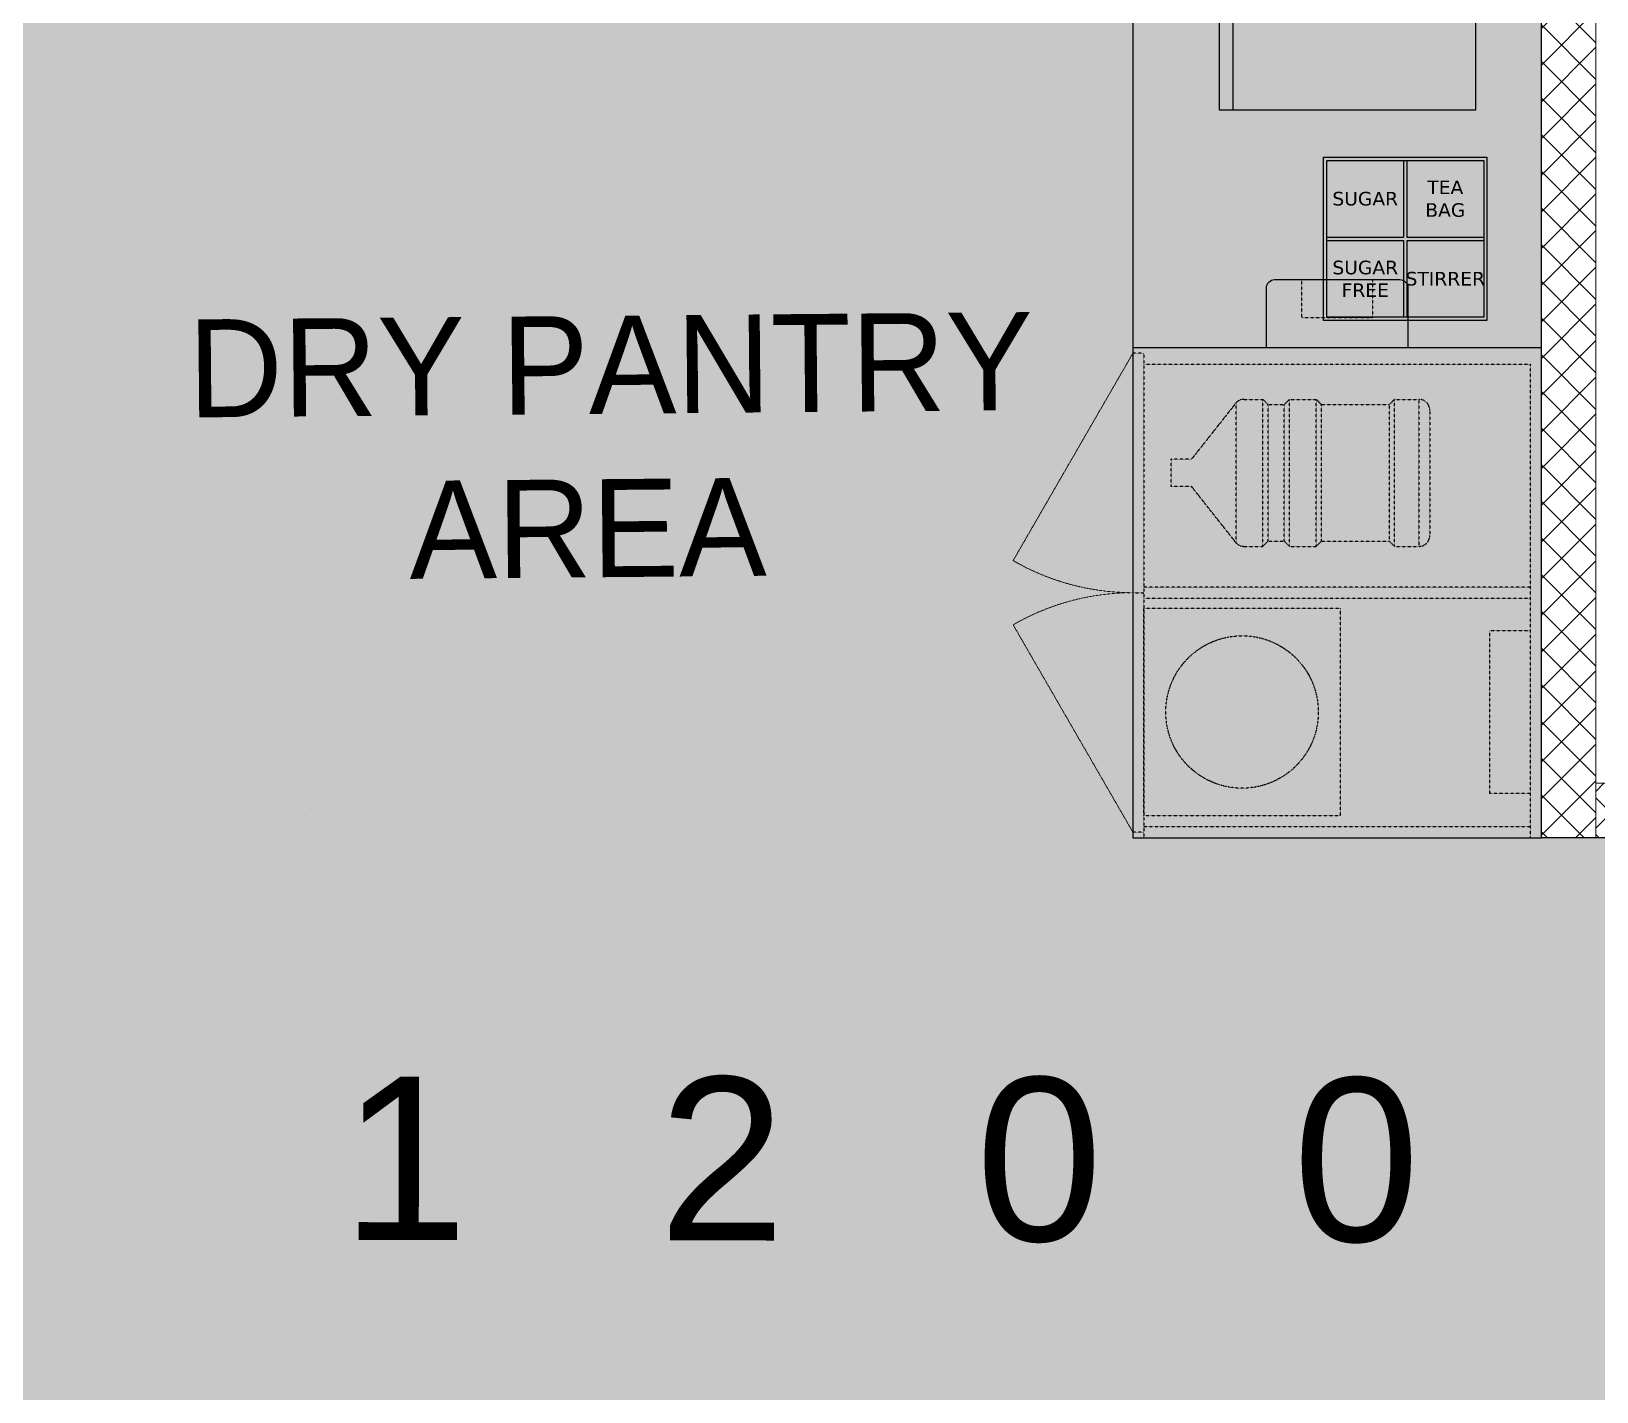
# Model space of a CAD drawing. Header units: millimetres. Extents: x 2335845 to 2509607, y 289014 to 361737.
# Drawn here: x 2360166 to 2363040, y 334785 to 337283 of the extents above; entities that cross this region are included whole.
import ezdxf

# ---------------------------------------------------------------- set-up
doc = ezdxf.new("R2010")
doc.units = ezdxf.units.MM
doc.linetypes.add('DASHED', pattern=[0.75, 0.5, -0.25])
doc.linetypes.add('HIDDEN', pattern=[0.375, 0.25, -0.125])
for name, color, linetype, lineweight in [('AR_01_PARTITION FULL HT', 2, 'Continuous', 25), ('hatch', 253, 'Continuous', 18), ('IN-PRTN-FULL', 30, 'Continuous', 20), ('IN-PRTN-HATCH', 8, 'Continuous', 5), ('TOA-FL-CPT-1', 8, 'Continuous', 5)]:
    doc.layers.add(name, color=color, linetype=linetype, lineweight=lineweight)
for name, color, linetype in [('FLOOR MARK', 7, 'Continuous'), ('I-FUR', 7, 'Continuous'), ('I-FURN', 7, 'Continuous'), ('PASSAGE LINEOUT', 7, 'Continuous'), ('TEXT', 250, 'Continuous')]:
    doc.layers.add(name, color=color, linetype=linetype)
doc.styles.add('ARIAL', font='arial.ttf')
doc.styles.add('VERDANA', font='verdana.ttf')

# ---------------------------------------------------------------- blocks, each defined once
blk = doc.blocks.new('EQUIP-WATER DISPENSER IN PLAN')
at = {"linetype": 'HIDDEN', "ltscale": 0.08}
blk.add_lwpolyline([(-180.34, 0), (180.34, 0), (180.34, -381), (-180.34, -381)], close=True, dxfattribs=at)
blk.add_circle((0, -190.5), 140, dxfattribs=at)
blk = doc.blocks.new('EQUIP-COFFEE MACHINE IN PLAN')
blk.add_line((-25, 0), (-25, -420))
for points in [[(-470, 0), (0, 0), (0, -420), (-470, -420)], [(-470, -270), (-520, -270), (-520, -370), (-470, -370)]]:
    blk.add_lwpolyline(points, close=True)
blk = doc.blocks.new('EQUIPMENT-WATER BOTTLE')
at = {"linetype": 'HIDDEN', "ltscale": 0.05}
for p, q in [((-25, 475), (25, 475)), ((-25, 437.5), (-25, 475)), ((25, 437.5), (25, 475)), ((-129.1, 355.2), (-25, 437.5)), ((129.1, 355.2), (25, 437.5)), ((-129.1, 355.2), (129.1, 355.2)), ((-135, 341.1), (-135, 306.4)), ((135, 341.1), (135, 306.4)), ((-135, 306.4), (135, 306.4)), ((-135, 306.4), (-125.4, 296.8)), ((-125.4, 296.8), (125.4, 296.8)), ((-125.4, 296.8), (-125.4, 267.2)), ((135, 306.4), (125.4, 296.8)), ((125.4, 296.8), (125.4, 267.2)), ((-135, 257.6), (-125.4, 267.2)), ((-125.4, 267.2), (125.4, 267.2)), ((135, 257.6), (125.4, 267.2)), ((-135, 257.6), (135, 257.6)), ((-135, 257.6), (-135, 208.7)), ((135, 257.6), (135, 208.7)), ((-135, 208.7), (135, 208.7)), ((-135, 208.7), (-125.4, 199.1)), ((135, 208.7), (125.4, 199.1)), ((-125.4, 199.1), (125.4, 199.1)), ((-125.4, 199.1), (-125.4, 74.4)), ((125.4, 199.1), (125.4, 74.4)), ((-135, 64.8), (-125.4, 74.4)), ((-135, 64.8), (-135, 20)), ((-135, 64.8), (135, 64.8)), ((125.4, 74.4), (-125.4, 74.4)), ((135, 64.8), (125.4, 74.4)), ((135, 64.8), (135, 20)), ((135, 20), (-135, 20)), ((115, 0), (-115, 0))]:
    blk.add_line(p, q, dxfattribs=at)
for centre, start, end in [((-115, 341.1), 135, 180), ((115, 341.1), 0, 45), ((-115, 20), 180, 270), ((115, 20), 270, 0)]:
    blk.add_arc(centre, 20, start, end, dxfattribs=at)
blk = doc.blocks.new('EQUIPMENT-NAPKIN DISPENSER PLAN')
blk.add_lwpolyline([(15, 125), (245, 125, -0.414214), (260, 110), (260, 0), (0, 0), (0, 110, -0.414214)], format="xyb", close=True)
at = {"color": 8, "linetype": 'HIDDEN', "ltscale": 0.05}
blk.add_lwpolyline([(65, 125), (195, 125), (195, 55), (65, 55)], close=True, dxfattribs=at)
blk = doc.blocks.new('*U111')
at = {"color": 8, "linetype": 'HIDDEN', "lineweight": 15, "ltscale": 0.25}
blk.add_line((0, 0), (-220, 381.1), dxfattribs=at)
blk.add_arc((0, 0), 440, 90, 120, dxfattribs=at)
blk = doc.blocks.new('*U701')
at = {"layer": 'IN-PRTN-HATCH'}
h = blk.add_hatch(dxfattribs=at)
h.set_pattern_fill('ANSI37', color=256, scale=15)
h.set_pattern_definition([(45, (-1646.205, -7e-11), (-33.67596, 33.67596), []), (135, (-1646.205, -7e-11), (-33.67596, -33.67596), [])])
h.paths.add_polyline_path([(-105031.5, -39967.2), (-100177, -39967.2), (-100177, -39867.2), (-105031.5, -39867.2)])
at = {"layer": 'IN-PRTN-FULL', "elevation": 0}
blk.add_lwpolyline([(-105031.5, -39967.2), (-100177, -39967.2), (-100177, -39867.2), (-105031.5, -39867.2)], close=True, dxfattribs=at)
blk = doc.blocks.new('*U721')
at = {"layer": 'IN-PRTN-HATCH'}
h = blk.add_hatch(dxfattribs=at)
h.set_pattern_fill('ANSI37', color=256, scale=15)
h.set_pattern_definition([(45, (3108.307, -9e-11), (-33.67596, 33.67596), []), (135, (3108.307, -9e-11), (-33.67596, -33.67596), [])])
h.paths.add_polyline_path([(-100277, -39967.2), (-100177, -39967.2), (-100177, -39867.2), (-100277, -39867.2)])
at = {"layer": 'IN-PRTN-FULL', "elevation": 0}
blk.add_lwpolyline([(-100277, -39967.2), (-100177, -39967.2), (-100177, -39867.2), (-100277, -39867.2)], close=True, dxfattribs=at)

msp = doc.modelspace()

# ---------------------------------------------------------------- hatches: boundary and pattern name
at = {"layer": 'TOA-FL-CPT-1', "true_color": 0xc7c8ca}
h = msp.add_hatch(dxfattribs=at)
h.set_pattern_fill('AR-PARQ1', color=9, scale=3)
h.set_pattern_definition([(90, (54538.6, -6708.4), (-914.4, 914.4), [914.4, -914.4]), (90, (54691, -6708.4), (-914.4, 914.4), [914.4, -914.4]), (90, (54843.4, -6708.4), (-914.4, 914.4), [914.4, -914.4]), (90, (54995.8, -6708.4), (-914.4, 914.4), [914.4, -914.4]), (90, (55148.2, -6708.4), (-914.4, 914.4), [914.4, -914.4]), (90, (55300.6, -6708.4), (-914.4, 914.4), [914.4, -914.4]), (90, (55453, -6708.4), (-914.4, 914.4), [914.4, -914.4]), (0, (54538.6, -5794), (914.4, -914.4), [914.4, -914.4]), (0, (54538.6, -5641.6), (914.4, -914.4), [914.4, -914.4]), (0, (54538.6, -5489.2), (914.4, -914.4), [914.4, -914.4]), (0, (54538.6, -5336.8), (914.4, -914.4), [914.4, -914.4]), (0, (54538.6, -5184.4), (914.4, -914.4), [914.4, -914.4]), (0, (54538.6, -5032), (914.4, -914.4), [914.4, -914.4]), (0, (54538.6, -4879.6), (914.4, -914.4), [914.4, -914.4])])
h.paths.add_polyline_path([(2344950.518, 323601.624), (2348044.691, 323601.624), (2348044.691, 308801.624), (2344978.375, 308801.624), (2344983.023, 307001.553), (2351045.878, 307001.608), (2351044.683, 304701.624), (2350244.683, 304670.094), (2350244.683, 294701.624), (2352811.835, 294701.622), (2352811.821, 307001.631), (2405044.683, 307005.059), (2405044.683, 327701.624), (2410595.745, 327701.624), (2410609.803, 329501.624), (2408605.34, 329501.624), (2411484.683, 335301.624), (2408440.262, 335301.624), (2406365.488, 331122.307), (2403244.678, 328001.969), (2403244.795, 325600.805), (2384290.648, 325598.809), (2384290.648, 323607.372), (2375885.176, 323603.528), (2375861.465, 325602.978), (2360226.195, 325602.091), (2360226.052, 334601.937), (2375945.229, 334602.179), (2375945.229, 331031.373), (2376972.789, 331510.903), (2389391.537, 331510.903), (2389391.537, 331810.72), (2389491.628, 331810.72), (2389491.53, 331510.903), (2391791.53, 331510.903), (2391791.531, 333010.881), (2389491.53, 333010.881), (2389491.531, 332710.861), (2389391.537, 332710.861), (2389391.54, 333010.905), (2377622.511, 333011.008), (2377622.511, 336459.845), (2386144.742, 336459.853), (2386144.683, 337701.624), (2376094.699, 337701.624), (2376094.724, 335802.062), (2362938.321, 335802.061), (2362938.326, 340629.119), (2359023.456, 340413.419), (2359023.899, 325602.053), (2352244.614, 325602.052), (2352244.655, 339888.472), (2350244.683, 339753.79), (2350259.797, 327701.624), (2351044.683, 327701.624), (2351043.518, 325401.69), (2344945.863, 325401.675)])
h.paths.add_polyline_path([(2365719.683, 323601.624), (2395044.683, 323601.624), (2395044.683, 322741.298), (2398494.622, 322751.666), (2398494.622, 323601.624), (2403544.687, 323601.624), (2403544.687, 308801.634), (2365719.683, 308801.634)], flags=16)
h.paths.add_polyline_path([(2349719.689, 323601.683), (2365719.683, 323601.683), (2365719.683, 308801.624), (2349719.689, 308801.624)], flags=16)

# ---------------------------------------------------------------- linework, layer by layer
at = {"layer": 'FLOOR MARK', "color": 8, "linetype": 'DASHED', "ltscale": 1000}
msp.add_lwpolyline([(2391791.53, 333010.881), (2377622.511, 333011.008), (2377622.511, 336459.845), (2386144.742, 336459.853), (2386144.683, 337701.624), (2376094.699, 337701.624), (2376094.724, 335802.062), (2362938.321, 335802.256), (2362938.326, 340656.767), (2359023.456, 340413.419), (2359023.899, 325602.053), (2352244.642, 325602.053), (2352244.627, 339941.096), (2350244.683, 339753.79), (2350259.797, 327701.624), (2351044.683, 327701.624), (2351044.698, 325401.682), (2344944.683, 325401.682), (2344950.518, 323601.624)], dxfattribs=at)
at = {"layer": 'hatch', "linetype": 'Continuous', "ltscale": 500, "elevation": 0}
msp.add_lwpolyline([(2360680.702, 335856.633), (2360680.703, 335856.547)], dxfattribs=at)
at = {"layer": 'I-FUR'}
for p, q in [((2362685.321, 337046.256), (2362685.321, 336905.256)), ((2362691.321, 337046.256), (2362691.321, 336905.256)), ((2362685.321, 336899.256), (2362685.321, 336758.256)), ((2362691.321, 336905.256), (2362832.321, 336905.256)), ((2362691.321, 336899.256), (2362832.321, 336899.256)), ((2362691.321, 336899.256), (2362691.321, 336758.256))]:
    msp.add_line(p, q, dxfattribs=at)
at = {"layer": 'I-FUR', "color": 8, "linetype": 'HIDDEN', "ltscale": 0.1}
for p, q in [((2362208.321, 336692.256), (2362208.321, 335802.256)), ((2362918.321, 335822.256), (2362918.321, 336672.256))]:
    msp.add_line(p, q, dxfattribs=at)
at = {"layer": 'I-FUR', "linetype": 'HIDDEN', "ltscale": 0.1, "elevation": 0}
for points in [[(2362208.321, 336692.256), (2362188.321, 336692.256)], [(2362188.321, 336252.256), (2362208.321, 336252.256)], [(2362208.321, 335812.256), (2362188.321, 335812.256)], [(2362918.321, 335802.256), (2362918.321, 335822.256), (2362208.321, 335822.256)]]:
    msp.add_lwpolyline(points, dxfattribs=at)
at = {"layer": 'I-FUR', "linetype": 'HIDDEN', "ltscale": 0.05, "elevation": 0}
msp.add_lwpolyline([(2362918.321, 335883.131), (2362843.321, 335883.131), (2362843.321, 336183.131), (2362918.321, 336183.131)], dxfattribs=at)
at = {"layer": 'I-FURN'}
for p, q in [((2362544.321, 336905.256), (2362685.321, 336905.256)), ((2362544.321, 336899.256), (2362685.321, 336899.256))]:
    msp.add_line(p, q, dxfattribs=at)
at = {"layer": 'I-FURN', "color": 8, "linetype": 'HIDDEN', "ltscale": 0.1}
msp.add_line((2362208.321, 336672.256), (2362918.321, 336672.256), dxfattribs=at)
at = {"layer": 'I-FURN', "elevation": 0}
msp.add_lwpolyline([(2362938.321, 336702.256), (2362938.321, 337701.82), (2362188.321, 337701.82), (2362188.321, 336702.256)], dxfattribs=at)
for points in [[(2362838.321, 337052.256), (2362838.321, 336752.256), (2362538.321, 336752.256), (2362538.321, 337052.256)], [(2362832.321, 337046.256), (2362832.321, 336758.256), (2362544.321, 336758.256), (2362544.321, 337046.256)], [(2362188.321, 335802.256), (2362938.321, 335802.256), (2362938.321, 336702.256), (2362188.321, 336702.256)]]:
    msp.add_lwpolyline(points, close=True, dxfattribs=at)
at = {"layer": 'I-FURN', "linetype": 'HIDDEN', "ltscale": 0.1, "elevation": 0}
for points in [[(2362918.321, 336262.256), (2362208.321, 336262.256)], [(2362208.321, 336242.256), (2362918.321, 336242.256)]]:
    msp.add_lwpolyline(points, dxfattribs=at)

# ---------------------------------------------------------------- block references
at = {"layer": 'AR_01_PARTITION FULL HT'}
for name, p, rotation in [('*U701', (2402905.407, 235625.18, 0), 269.9999359460099), ('*U721', (2262861.1, 295935.064, 0), 179.9999359460099)]:
    msp.add_blockref(name, p, dxfattribs=dict(at, rotation=rotation))
at = {"layer": 'I-FUR', "xscale": -1, "rotation": 180}
msp.add_blockref('*U111', (2362188.321, 336692.256), dxfattribs=at)
at = {"layer": 'I-FUR'}
msp.add_blockref('*U111', (2362188.321, 335812.256), dxfattribs=at)
at = {"layer": 'I-FURN'}
for name, p, rotation in [('EQUIP-COFFEE MACHINE IN PLAN', (2362347.501, 337138.412), 180), ('EQUIPMENT-WATER BOTTLE', (2362733.321, 336472.381), 90.00000000000004), ('EQUIP-WATER DISPENSER IN PLAN', (2362388.661, 335842.631), 180)]:
    msp.add_blockref(name, p, dxfattribs=dict(at, rotation=rotation))
msp.add_blockref('EQUIPMENT-NAPKIN DISPENSER PLAN', (2362433.321, 336702.256), dxfattribs=at)

# ---------------------------------------------------------------- texts
at = {"layer": 'I-FUR', "char_height": 25, "width": 141, "attachment_point": 5, "style": 'VERDANA'}
for s, insert in [('TEA BAG', (2362761.821, 336975.756)), ('STIRRER', (2362761.821, 336828.756))]:
    msp.add_mtext(s, dxfattribs=dict(at, insert=insert))
at = {"layer": 'I-FURN', "char_height": 25, "width": 141, "attachment_point": 5, "style": 'VERDANA'}
for s, insert in [('SUGAR', (2362614.821, 336975.756)), ('SUGAR FREE', (2362614.821, 336828.756))]:
    msp.add_mtext(s, dxfattribs=dict(at, insert=insert))
at = {"layer": 'PASSAGE LINEOUT', "insert": (2358852.016, 335062.151), "char_height": 300, "width": 16925.28892, "attachment_point": 7, "rotation": 359.913858, "style": 'ARIAL'}
msp.add_mtext('\\pi1882.69903;1   2   0   0      M    M       W    I    D    E      P     A     S     S     A     G    E', dxfattribs=at)
at = {"layer": 'TEXT', "insert": (2360333.791, 336753.065), "char_height": 180, "width": 1690.67701, "attachment_point": 1, "rotation": 0.503863, "style": 'ARIAL'}
msp.add_mtext('\\pi118.9143;{\\fCentury Gothic|b0|i0|c0|p34;\\C256;\\c0;DRY PANTRY \\P\\pi522.72124;AREA}', dxfattribs=at)

doc.saveas('drawing.dxf')
